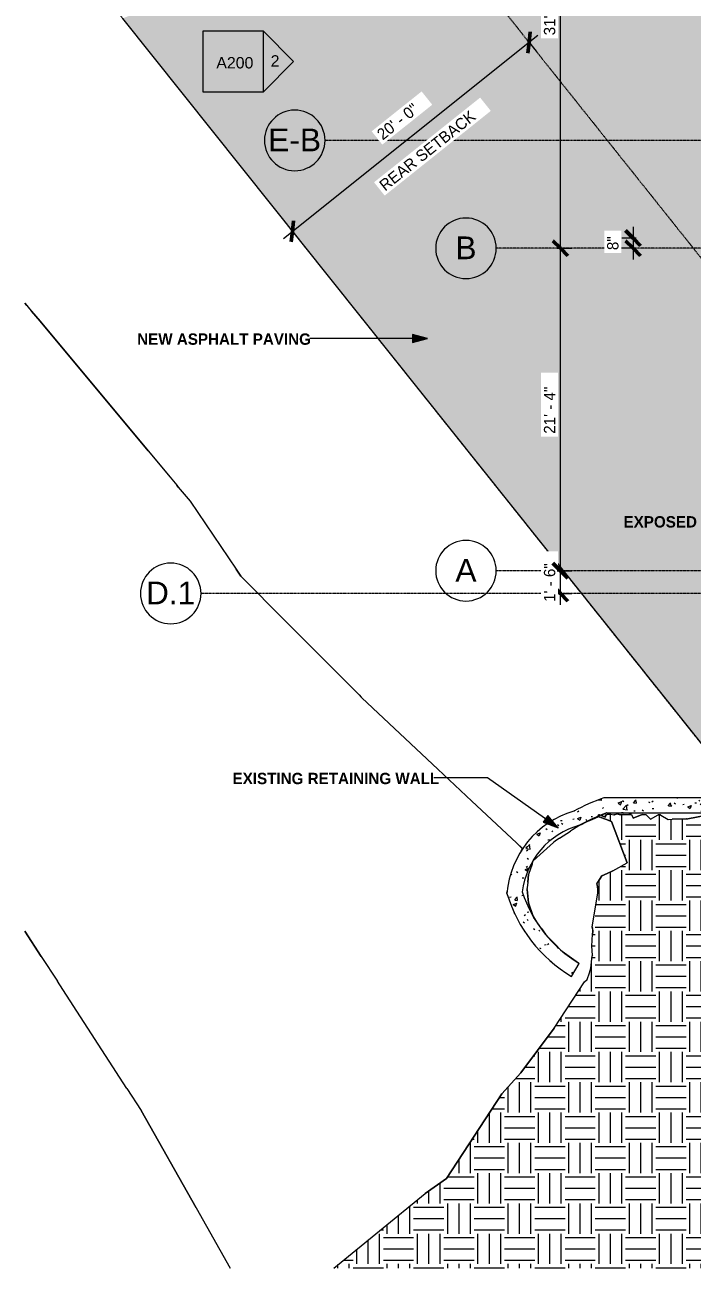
# Model space of a CAD drawing. Header units: inches. Extents: x -4139 to -1227, y 10223 to 12038.
# Drawn here: x -4124 to -3595, y 10266 to 11251 of the extents above; entities that cross this region are included whole.
import ezdxf

# ---------------------------------------------------------------- set-up
doc = ezdxf.new("R2010")
doc.units = ezdxf.units.IN
doc.header["$MEASUREMENT"] = 0
doc.linetypes.add('Double Dash 3_8_', pattern=[1, 0.375, -0.125, 0.125, -0.125, 0.125, -0.125])
doc.linetypes.add('Grid Line 1_2_', pattern=[0.875, 0.5, -0.125, 0.125, -0.125])
for name, color, linetype, lineweight in [('A-ANNO-DIMS', 211, 'Continuous', 9), ('A-ANNO-DIMS-96', 211, 'Continuous', 9), ('A-WALL-PATT', 111, 'Continuous', 20), ('C-BLDG-PADS', 91, 'Continuous', 13), ('C-PROP-LINE', 91, 'Double Dash 3_8_', 9), ('C-TOPO', 7, 'Continuous', 9), ('G-ANNO-SYMB', 111, 'Continuous', 9), ('G-ANNO-TEXT', 231, 'Continuous', 9), ('S-FNDN', 32, 'Continuous', 13), ('S-GRID', 1, 'Continuous', 9), ('S-GRID-IDEN', 1, 'Continuous', 9)]:
    doc.layers.add(name, color=color, linetype=linetype, lineweight=lineweight)
doc.styles.add('Arial', font='arial.ttf', dxfattribs={"height": 18})
doc.styles.add('Arial_1', font='arial.ttf', dxfattribs={"height": 9})
doc.styles.add('Century Gothic_1', font='', dxfattribs={"height": 9})
doc.styles.add('Century Gothic_B', font='', dxfattribs={"height": 9})
doc.styles.get('Century Gothic_1').set_extended_font_data('Century Gothic')
doc.styles.get('Century Gothic_B').set_extended_font_data('Century Gothic', bold=True)
doc.dimstyles.new('OD__1_16__Tol__', dxfattribs={"dimscale": 12, "dimtxt": 9.397514, "dimasz": 1, "dimexe": 0.75, "dimexo": 0.5, "dimgap": 0.75, "dimtad": 1, "dimdec": 4, "dimrnd": 0.0625, "dimzin": 3, "dimdsep": 46, "dimlunit": 4, "dimtxsty": 'Century Gothic_1', "dimblk1": 'OBLIQUE', "dimblk2": 'OBLIQUE', "dimsah": 1, "dimcen": 0.09, "dimdle": 0.75, "dimazin": 0, "dimtfac": 1, "dimtdec": 4, "dimtix": 1, "dimtmove": 0, "dimatfit": 3, "dimfxl": 1, "dimtvp": 1, "dimtfill": 1, "dimfrac": 2, "dimtolj": 1, "dimtzin": 0, "dimarcsym": 2})
doc.dimstyles.new('OD__1__Tol__', dxfattribs={"dimscale": 12, "dimtxt": 9.397514, "dimasz": 1, "dimexe": 0.75, "dimexo": 0.5, "dimgap": 0.125, "dimtad": 1, "dimdec": 0, "dimzin": 3, "dimdsep": 46, "dimlunit": 4, "dimtxsty": 'Century Gothic_1', "dimblk1": 'OBLIQUE', "dimblk2": 'OBLIQUE', "dimsah": 1, "dimcen": 0.09, "dimdle": 0.75, "dimazin": 0, "dimtfac": 1, "dimtdec": 4, "dimtix": 1, "dimtmove": 0, "dimatfit": 3, "dimfxl": 1, "dimtvp": 1, "dimtfill": 1, "dimfrac": 2, "dimtolj": 1, "dimtzin": 0, "dimarcsym": 2})
pattern_1 = [(50, (0, 0), (27.5427, -2.40992), [2.88, -31.68]), (355, (0, 0), (-5.327844, 28.884266), [2.304, -25.344]), (100.451, (2.295, -0.2), (22.215316, 26.47393), [2.448, -26.924]), (46.184, (0, 7.68), (40.98187, -6.35642), [4.32, -47.52]), (96.636, (3.415, 7.15), (35.89075, 37.40619), [3.671, -40.386]), (351.184, (0, 7.68), (35.89097, 37.40622), [3.456, -38.016]), (21, (3.84, 5.76), (22.921036, -15.46073), [2.88, -31.68]), (326, (3.84, 5.76), (9.34353, 27.84574), [2.304, -25.344]), (71.451, (5.75, 4.472), (32.26477, 12.38442), [2.448, -26.924]), (37.5, (0, 0), (0.466855, 12.782707), [1.267, -23.77, 1.267, -24.461, -25.44]), (37.5, (0, 0), (0.466855, 12.782707), [-50.765, 1.267, -24.173]), (7.5, (0, 0), (10.10159, 15.14509), [1.267, -13.402, 1.267, -23.194, -9.696]), (7.5, (0, 0), (10.10159, 15.14509), [-39.13, 1.267, -8.429]), (327.5, (-8.563, 0), (20.499161, -0.86578), [1.267, -8.333, 1.267, -28.685, -39.744]), (327.5, (-8.563, 0), (20.499161, -0.86578), [-39.552, 1.267, -38.477]), (317.5, (-12.403, 0), (22.39478, 3.844288), [1.267, -11.213, 1.267, -18.624, -28.224]), (317.5, (-12.403, 0), (22.39478, 3.844288), [-32.371, 1.267, -26.957])]
pattern_2 = [(0, (0, 0), (24, 24), [24, -24]), (0, (0, 9), (24, 24), [24, -24]), (0, (0, 18), (24, 24), [24, -24]), (90, (3, 21), (-24, 24), [24, -24]), (90, (12, 21), (-24, 24), [24, -24]), (90, (21, 21), (-24, 24), [24, -24])]

# ---------------------------------------------------------------- blocks, each defined once
blk = doc.blocks.new('Family - ___-1416994-FLOOR PLAN - 1ST FLOOR PLAN')
at = {"layer": 'C-PROP-LINE', "color": 8}
blk.add_line((-4124.14, 11353.16), (-3256.41, 10265.73), dxfattribs=at)
blk = doc.blocks.new('Family - ___-1442676-FLOOR PLAN - 1ST FLOOR PLAN')
at = {"layer": 'C-PROP-LINE', "color": 8}
blk.add_line((-4124.14, 11737.94), (-2969.59, 10291.07), dxfattribs=at)
blk = doc.blocks.new('Grid - Grid Head - Circle-50561-FLOOR PLAN - 1ST FLOOR PLAN')
at = {"layer": 'S-GRID-IDEN'}
for start, end in [(360, 180), (180, 360)]:
    blk.add_arc((0, 0), 0.25, start, end, dxfattribs=at)
blk = doc.blocks.new('Elevation - Detail Number-151647-FLOOR PLAN - 1ST FLOOR PLAN')
at = {"layer": 'G-ANNO-SYMB'}
for p, q in [((0.25, 0.25), (-0.25, 0.25)), ((-0.25, 0.25), (-0.25, -0.25)), ((0.25, -0.25), (0.25, 0.25)), ((-0.25, -0.25), (0.25, -0.25))]:
    blk.add_line(p, q, dxfattribs=at)
blk = doc.blocks.new('Elevation - Detail Number-151370-FLOOR PLAN - 1ST FLOOR PLAN')
at = {"layer": 'G-ANNO-SYMB'}
for p, q in [((0, 0.25), (-0.25, 0)), ((0.25, 0), (0, 0.25)), ((-0.25, 0), (0.25, 0))]:
    blk.add_line(p, q, dxfattribs=at)
blk = doc.blocks.new('DIMBLOCK18-FLOOR PLAN - 1ST FLOOR PLAN')
at = {"layer": 'A-ANNO-DIMS-96'}
for p, q in [((-3919.08, 11081.74), (-3717.41, 11242.67)), ((-3726, 11238.99), (-3718.84, 11230.02)), ((-3724.45, 11237.05), (-3726, 11238.99)), ((-3913.59, 11089.3), (-3906.43, 11080.32)), ((-3912.04, 11087.36), (-3913.59, 11089.3))]:
    blk.add_line(p, q, dxfattribs=at)
at = {"layer": 'A-ANNO-DIMS-96', "lineweight": 50}
for p, q in [((-3724.45, 11237.05), (-3723.5, 11245.48)), ((-3724.45, 11237.05), (-3725.4, 11228.62)), ((-3912.04, 11087.36), (-3911.1, 11095.79)), ((-3912.04, 11087.36), (-3912.99, 11078.93))]:
    blk.add_line(p, q, dxfattribs=at)
at = {"layer": 'A-ANNO-DIMS-96', "color": 0, "insert": (-3844.2, 11125.85), "char_height": 9, "width": 103.1042, "attachment_point": 1, "rotation": 38.58861, "line_spacing_factor": 0.984502, "style": 'Century Gothic_1', "bg_fill": 3, "box_fill_scale": 1.25, "bg_fill_color": 256, "bg_fill_true_color": 13158600, "bg_fill_transparency": 0}
blk.add_mtext('REAR SETBACK', dxfattribs=at)
at = {"layer": 'A-ANNO-DIMS-96', "color": 0, "insert": (-3846.1, 11166.25), "char_height": 9, "width": 46.1821, "attachment_point": 1, "rotation": 38.58861, "line_spacing_factor": 0.984502, "style": 'Century Gothic_1', "bg_fill": 3, "box_fill_scale": 1.25, "bg_fill_color": 256, "bg_fill_true_color": 13158600, "bg_fill_transparency": 0}
blk.add_mtext('20\' - 0"', dxfattribs=at)
blk = doc.blocks.new('_Oblique')
at = {"color": 0, "linetype": 'ByBlock', "lineweight": -2}
blk.add_line((-0.5, -0.5), (0.5, 0.5), dxfattribs=at)
blk = doc.blocks.new('DIMBLOCK22-FLOOR PLAN - 1ST FLOOR PLAN')
at = {"layer": 'A-ANNO-DIMS-96', "lineweight": 50}
for p, q in [((-3699.7, 10818.4), (-3705.7, 10824.4)), ((-3699.7, 10818.4), (-3693.7, 10812.4)), ((-3699.7, 10800.4), (-3705.7, 10806.4)), ((-3699.7, 10800.4), (-3693.7, 10794.4))]:
    blk.add_line(p, q, dxfattribs=at)
at = {"layer": 'A-ANNO-DIMS-96'}
for p, q in [((-3702.18, 10818.4), (-3690.7, 10818.4)), ((-3699.7, 10818.4), (-3702.18, 10818.4)), ((-3699.7, 10791.4), (-3699.7, 10818.4)), ((-3702.18, 10800.4), (-3690.7, 10800.4)), ((-3699.7, 10800.4), (-3702.18, 10800.4))]:
    blk.add_line(p, q, dxfattribs=at)
at = {"layer": 'A-ANNO-DIMS-96', "color": 0, "insert": (-3712.73, 10793.66), "char_height": 9, "width": 37.7691, "attachment_point": 1, "rotation": 90, "line_spacing_factor": 0.984502, "style": 'Century Gothic_1', "bg_fill": 3, "box_fill_scale": 1.25, "bg_fill_color": 256, "bg_fill_true_color": 13158600, "bg_fill_transparency": 0}
blk.add_mtext('1\' - 6"', dxfattribs=at)
blk = doc.blocks.new('DIMBLOCK23-FLOOR PLAN - 1ST FLOOR PLAN')
at = {"layer": 'A-ANNO-DIMS-96', "lineweight": 50}
for p, q in [((-3699.7, 11073.9), (-3705.7, 11079.9)), ((-3699.7, 11073.9), (-3693.7, 11067.9)), ((-3699.7, 10818.4), (-3705.7, 10824.4)), ((-3699.7, 10818.4), (-3693.7, 10812.4))]:
    blk.add_line(p, q, dxfattribs=at)
at = {"layer": 'A-ANNO-DIMS-96'}
for p, q in [((-3702.18, 11073.9), (-3690.7, 11073.9)), ((-3699.7, 11073.9), (-3702.18, 11073.9)), ((-3699.7, 10818.4), (-3699.7, 11073.9)), ((-3702.18, 10818.4), (-3690.7, 10818.4)), ((-3699.7, 10818.4), (-3702.18, 10818.4))]:
    blk.add_line(p, q, dxfattribs=at)
at = {"layer": 'A-ANNO-DIMS-96', "color": 0, "insert": (-3712.73, 10926.9), "char_height": 9, "width": 46.1821, "attachment_point": 1, "rotation": 90, "line_spacing_factor": 0.984502, "style": 'Century Gothic_1', "bg_fill": 3, "box_fill_scale": 1.25, "bg_fill_color": 256, "bg_fill_true_color": 13158600, "bg_fill_transparency": 0}
blk.add_mtext('21\' - 4"', dxfattribs=at)
blk = doc.blocks.new('DIMBLOCK24-FLOOR PLAN - 1ST FLOOR PLAN')
at = {"layer": 'A-ANNO-DIMS-96', "lineweight": 50}
for p, q in [((-3699.7, 11456.9), (-3705.7, 11462.9)), ((-3699.7, 11456.9), (-3693.7, 11450.9)), ((-3699.7, 11073.9), (-3705.7, 11079.9)), ((-3699.7, 11073.9), (-3693.7, 11067.9))]:
    blk.add_line(p, q, dxfattribs=at)
at = {"layer": 'A-ANNO-DIMS-96'}
for p, q in [((-3699.7, 11073.9), (-3699.7, 11465.9)), ((-3702.18, 11456.9), (-3690.7, 11456.9)), ((-3699.7, 11456.9), (-3702.18, 11456.9)), ((-3702.18, 11073.9), (-3690.7, 11073.9)), ((-3699.7, 11073.9), (-3702.18, 11073.9))]:
    blk.add_line(p, q, dxfattribs=at)
at = {"layer": 'A-ANNO-DIMS-96', "color": 0, "insert": (-3712.73, 11242.65), "char_height": 9, "width": 54.5951, "attachment_point": 1, "rotation": 90, "line_spacing_factor": 0.984502, "style": 'Century Gothic_1', "bg_fill": 3, "box_fill_scale": 1.25, "bg_fill_color": 256, "bg_fill_true_color": 13158600, "bg_fill_transparency": 0}
blk.add_mtext('31\' - 11"', dxfattribs=at)
blk = doc.blocks.new('DIMBLOCK26-FLOOR PLAN - 1ST FLOOR PLAN')
at = {"layer": 'A-ANNO-DIMS-96', "lineweight": 50}
for p, q in [((-3642.09, 11081.9), (-3648.09, 11087.9)), ((-3642.09, 11073.9), (-3648.09, 11079.9)), ((-3642.09, 11081.9), (-3636.09, 11075.9)), ((-3642.09, 11073.9), (-3636.09, 11067.9))]:
    blk.add_line(p, q, dxfattribs=at)
at = {"layer": 'A-ANNO-DIMS-96'}
for p, q in [((-3642.09, 11090.9), (-3642.09, 11064.9)), ((-3639.6, 11081.9), (-3651.09, 11081.9)), ((-3642.09, 11081.9), (-3639.6, 11081.9)), ((-3639.6, 11073.9), (-3651.09, 11073.9)), ((-3642.09, 11073.9), (-3639.6, 11073.9))]:
    blk.add_line(p, q, dxfattribs=at)
at = {"layer": 'A-ANNO-DIMS-96', "color": 0, "insert": (-3662.62, 11072.45), "char_height": 9, "width": 13.067, "attachment_point": 1, "rotation": 90, "line_spacing_factor": 0.984502, "style": 'Century Gothic_1', "bg_fill": 3, "box_fill_scale": 1.25, "bg_fill_color": 256, "bg_fill_true_color": 13158600, "bg_fill_transparency": 0}
blk.add_mtext('8"', dxfattribs=at)

msp = doc.modelspace()

# ---------------------------------------------------------------- hatches: boundary and pattern name
at = {"layer": 'A-WALL-PATT', "lineweight": 9}
h = msp.add_hatch(dxfattribs=at)
h.set_pattern_fill('FP_2', color=8, style=0, pattern_type=2)
h.set_pattern_definition(pattern_1)
h.paths.add_polyline_path([(-3684.47264, 10616.73397), (-3677.51933, 10620.3214), (-3670.39168, 10623.54858), (-3663.10836, 10626.40723), (-3665.18464, 10638.40503), (-3673.3136, 10635.32903), (-3681.27456, 10631.82649), (-3689.03986, 10627.90924), (-3684.86303, 10617.68921)], flags=0)
h = msp.add_hatch(dxfattribs=at)
h.set_pattern_fill('FP_2', color=8, style=0, pattern_type=2)
h.set_pattern_definition(pattern_1)
h.paths.add_polyline_path([(-3297.44748, 10626.39955), (-3295.84592, 10638.39952), (-3665.17874, 10638.40503), (-3663.10834, 10626.40709), (-3329.81669, 10626.40022)], flags=0)
h = msp.add_hatch(dxfattribs=at)
h.set_pattern_fill('FP_2', color=8, style=0, pattern_type=2)
h.set_pattern_definition(pattern_1)
h.paths.add_polyline_path([(-3742.02123, 10562.69861), (-3729.84208, 10563.92377), (-3729.00567, 10569.13225), (-3727.73165, 10574.2513), (-3726.02914, 10579.24423), (-3723.91036, 10584.07524), (-3721.39049, 10588.70969), (-3718.4876, 10593.11435), (-3715.2225, 10597.25766), (-3711.61859, 10601.1099), (-3707.70173, 10604.64346), (-3703.49998, 10607.833), (-3699.04347, 10610.65566), (-3694.36415, 10613.0912), (-3689.49557, 10615.12215), (-3684.47264, 10616.73397), (-3689.03986, 10627.90924), (-3694.6749, 10625.99391), (-3700.13856, 10623.63371), (-3705.3958, 10620.8438), (-3710.41287, 10617.64206), (-3715.15759, 10614.04905), (-3719.59952, 10610.08782), (-3723.71016, 10605.78377), (-3727.46313, 10601.16454), (-3730.83435, 10596.25974), (-3733.8022, 10591.10087), (-3736.34762, 10585.721), (-3738.4543, 10580.15467), (-3740.1087, 10574.43759), (-3741.30023, 10568.60643), (-3741.99534, 10562.9107)], flags=0)
h = msp.add_hatch(dxfattribs=at)
h.set_pattern_fill('FP_2', color=8, style=0, pattern_type=2)
h.set_pattern_definition(pattern_1)
h.paths.add_polyline_path([(-3690.77288, 10496.87309), (-3684.64699, 10507.19169), (-3690.32554, 10510.82102), (-3695.75283, 10514.81633), (-3700.90532, 10519.16027), (-3705.76064, 10523.834), (-3710.29775, 10528.81723), (-3714.49694, 10534.08835), (-3718.34, 10539.62449), (-3721.81025, 10545.40163), (-3724.89264, 10551.39469), (-3727.57379, 10557.57768), (-3729.84208, 10563.92377), (-3742.02123, 10562.69861), (-3739.78892, 10555.94278), (-3737.14065, 10549.33891), (-3734.08665, 10542.91259), (-3730.63878, 10536.68872), (-3726.81038, 10530.69141), (-3722.61628, 10524.94388), (-3718.07274, 10519.46842), (-3713.19736, 10514.28623), (-3708.00902, 10509.41739), (-3702.52783, 10504.88076), (-3696.77502, 10500.69392), (-3690.77313, 10496.87325)], flags=0)
at = {"layer": 'C-BLDG-PADS'}
h = msp.add_hatch(color=253, dxfattribs=at)
h.paths.add_polyline_path([(-3208.82825, 10614.75279), (-3208.82825, 10639.02039), (-3040.20325, 10639.02039), (-3040.20325, 10647.20789), (-3075.20325, 10647.20789), (-3075.20325, 10648.95789), (-3040.20325, 10648.95789), (-3040.20325, 10816.39539), (-3360.20325, 10816.39539), (-3360.20325, 11072.39539), (-3569.20325, 11072.39539), (-3569.20325, 11186.82801), (-3567.70325, 11186.82801), (-3567.70325, 11330.82801), (-3569.20325, 11330.82801), (-3569.20325, 11376.33289), (-3568.20325, 11376.33289), (-3568.20325, 11378.33289), (-3567.70325, 11378.33289), (-3567.70325, 11414.33289), (-3568.20325, 11414.33289), (-3568.20325, 11416.33289), (-3569.20325, 11416.33289), (-3569.20325, 11445.54168), (-4046.78991, 11256.03278), (-3553.7948, 10638.40483), (-3295.84592, 10638.39952), (-3212.32181, 10615.70215)], flags=0)
h.paths.add_polyline_path([(-3539.58911, 10623.59767), (-3289.59889, 10623.59767), (-3289.82297, 10624.32762), (-3297.44748, 10626.39955), (-3544.21574, 10626.39955), (-3541.97927, 10623.59767), (-3539.66821, 10623.59767)], flags=0)
h.paths.add_polyline_path([(-3289.59888, 10623.59767), (-3287.13683, 10623.59767), (-3289.82297, 10624.32762)], flags=0)
h.paths.add_polyline_path([(-3431.50108, 10847.02188), (-3457.50108, 10847.02188), (-3457.50108, 10919.02188), (-3397.50108, 10919.02188), (-3397.50108, 10847.02188), (-3427.50108, 10847.02188)], flags=0)
h.paths.add_polyline_path([(-3431.50108, 10937.02188), (-3457.50108, 10937.02188), (-3457.50108, 11009.02188), (-3397.50108, 11009.02188), (-3397.50108, 10937.02188), (-3427.50108, 10937.02188)], flags=0)
h.paths.add_polyline_path([(-3568.62456, 11412.58289), (-3604.20325, 11412.58289), (-3604.20325, 11414.33289), (-3568.20325, 11414.33289), (-3568.20325, 11412.58289)], flags=0)
at = {"layer": 'C-TOPO'}
h = msp.add_hatch(dxfattribs=at)
h.set_pattern_fill('FP_21', color=9, style=0, pattern_type=2)
h.set_pattern_definition(pattern_2)
h.paths.add_polyline_path([(-3879.35446, 10265.73122), (-3331.68645, 10265.73122), (-3503.2793, 10545.22192), (-3550.64758, 10622.37524), (-3551.49488, 10622.14746), (-3551.69531, 10622.17749), (-3551.75574, 10622.14746), (-3576.71997, 10624.18052), (-3579.94116, 10624.14111), (-3580.18396, 10624.11035), (-3584.86816, 10624.30957), (-3599.42505, 10621.67212), (-3599.73782, 10621.67041), (-3611.14746, 10621.6311), (-3614.11377, 10621.16748), (-3620.21411, 10624.92847), (-3620.28186, 10624.89551), (-3622.06824, 10624.89917), (-3628.26709, 10621.57213), (-3631.6626, 10624.91895), (-3634.91602, 10625.11816), (-3641.96118, 10622.18481), (-3643.22534, 10625.13574), (-3649.54578, 10625.14819), (-3652.11694, 10624.99585), (-3654.90198, 10625.67261), (-3656.76074, 10625.00537), (-3656.82495, 10625.08301), (-3656.99651, 10625.0061), (-3657.16406, 10625.04565), (-3657.22961, 10625.0061), (-3659.60266, 10625.46973), (-3662.57886, 10625.33716), (-3662.97693, 10624.94971), (-3663.79834, 10624.90063), (-3664.04077, 10623.13916), (-3667.45166, 10624.4436), (-3669.09302, 10623.70093), (-3668.4873, 10623.20947), (-3659.2196, 10619.66602), (-3646.65015, 10586.78906), (-3658.18726, 10580.69751), (-3666.77747, 10576.48169), (-3670.05725, 10571.46167), (-3670.69702, 10570.28394), (-3670.37292, 10568.07129), (-3670.11365, 10565.63525), (-3669.94849, 10562.78174), (-3674.5415, 10536.11572), (-3674.05627, 10533.82178), (-3673.99768, 10532.52319), (-3674.15442, 10529.93628), (-3674.62793, 10520.9209), (-3674.30713, 10513.77759), (-3674.37524, 10513.31689), (-3675.4303, 10503.36401), (-3678.4314, 10494.36328), (-3680.65173, 10492.63916), (-3704.69312, 10455.8833), (-3730.93542, 10420.53735), (-3745.96143, 10403.87695), (-3789.89941, 10336.70215), (-3806.97437, 10324.823), (-3813.7738, 10319.27187)], flags=0)
h = msp.add_hatch(dxfattribs=at)
h.set_pattern_fill('FP_21', color=9, style=0, pattern_type=2)
h.set_pattern_definition(pattern_2)
h.paths.add_polyline_path([(-3669.09302, 10623.70093), (-3667.45166, 10624.4436), (-3667.78569, 10624.57136), (-3669.38962, 10623.94186), (-3669.28598, 10623.85767)], flags=0)
at = {"layer": 'G-ANNO-TEXT'}
for points in [[(-3804.96616, 11002.44027), (-3816.96616, 11005.65566), (-3816.96616, 10999.22488)], [(-3701.55554, 10614.74923), (-3709.4991, 10624.30112), (-3713.21081, 10619.04963)]]:
    msp.add_hatch(color=256, dxfattribs=at).paths.add_polyline_path(points, flags=0)

# ---------------------------------------------------------------- linework, layer by layer
at = {"layer": 'C-BLDG-PADS', "color": 8, "lineweight": 9}
msp.add_line((-4046.78991, 11256.03278), (-3572.43187, 10661.74919), dxfattribs=at)
at = {"layer": 'C-TOPO', "color": 8}
for p, q in [((-4124.14163, 11030.45686), (-4122.64636, 11028.66504)), ((-4122.64636, 11028.66504), (-4124.14163, 11030.45686)), ((-4122.64636, 11028.66504), (-4120.46521, 11026.05103)), ((-4122.64636, 11028.66504), (-4120.46521, 11026.05103)), ((-4120.46521, 11026.05103), (-4118.80042, 11024.05591)), ((-4120.46521, 11026.05103), (-4118.80042, 11024.05591)), ((-4118.80042, 11024.05591), (-4112.13977, 11016.07397)), ((-4112.13977, 11016.07397), (-4118.80042, 11024.05591)), ((-4112.13977, 11016.07397), (-4026.47168, 10913.41553)), ((-4026.47168, 10913.41553), (-4112.13977, 11016.07397)), ((-4026.47168, 10913.41553), (-4009.07922, 10892.57373)), ((-4026.47168, 10913.41553), (-4009.07922, 10892.57373)), ((-4009.07922, 10892.57373), (-4003.69849, 10886.12622)), ((-4009.07922, 10892.57373), (-4003.69849, 10886.12622)), ((-4003.69849, 10886.12622), (-4002.5354, 10884.73169)), ((-4002.5354, 10884.73169), (-4003.69849, 10886.12622)), ((-4002.5354, 10884.73169), (-3993.20398, 10873.5498)), ((-4002.5354, 10884.73169), (-3993.20398, 10873.5498)), ((-3993.20398, 10873.5498), (-3956.5459, 10819.52417)), ((-3993.20398, 10873.5498), (-3956.5459, 10819.52417)), ((-3956.5459, 10819.52417), (-3952.8772, 10814.11743)), ((-3952.8772, 10814.11743), (-3956.5459, 10819.52417)), ((-3952.8772, 10814.11743), (-3946.13855, 10807.3374)), ((-3946.13855, 10807.3374), (-3952.8772, 10814.11743)), ((-3946.13855, 10807.3374), (-3924.33984, 10785.40503)), ((-3946.13855, 10807.3374), (-3924.33984, 10785.40503)), ((-3924.33984, 10785.40503), (-3906.11719, 10767.07031)), ((-3924.33984, 10785.40503), (-3906.11719, 10767.07031)), ((-3906.11719, 10767.07031), (-3885.60938, 10746.43652)), ((-3885.60938, 10746.43652), (-3906.11719, 10767.07031)), ((-3885.60938, 10746.43652), (-3859.27588, 10719.94189)), ((-3885.60938, 10746.43652), (-3859.27588, 10719.94189)), ((-3859.27588, 10719.94189), (-3857.56494, 10718.2207)), ((-3859.27588, 10719.94189), (-3857.56494, 10718.2207)), ((-3857.56494, 10718.2207), (-3856.93762, 10717.58936)), ((-3856.93762, 10717.58936), (-3857.56494, 10718.2207)), ((-3856.93762, 10717.58936), (-3796.87354, 10661.24194)), ((-3796.87354, 10661.24194), (-3856.93762, 10717.58936)), ((-3796.87354, 10661.24194), (-3769.80505, 10635.84814)), ((-3796.87354, 10661.24194), (-3769.80505, 10635.84814)), ((-3769.80505, 10635.84814), (-3734.54333, 10602.76831)), ((-3769.80505, 10635.84814), (-3734.54333, 10602.76831)), ((-3688.51282, 10628.19141), (-3688.63579, 10628.11308)), ((-3688.63579, 10628.11308), (-3688.51282, 10628.19141)), ((-3688.51282, 10628.19141), (-3688.26823, 10628.29849)), ((-3688.51282, 10628.19141), (-3688.26823, 10628.29849)), ((-3672.04102, 10622.36792), (-3675.89465, 10620.62549)), ((-3675.89465, 10620.62549), (-3672.04102, 10622.36792)), ((-3672.04102, 10622.36792), (-3669.09302, 10623.70093)), ((-3669.09302, 10623.70093), (-3672.04102, 10622.36792)), ((-3669.3175, 10624.8728), (-3669.64124, 10624.14624)), ((-3669.64124, 10624.14624), (-3669.09302, 10623.70093)), ((-3668.6748, 10624.91089), (-3669.3175, 10624.8728)), ((-3669.09302, 10623.70093), (-3668.4873, 10623.20947)), ((-3668.6748, 10624.91089), (-3667.84424, 10624.59375)), ((-3667.65674, 10622.89233), (-3668.4873, 10623.20947)), ((-3667.45166, 10624.4436), (-3667.84424, 10624.59375)), ((-3667.65674, 10622.89233), (-3663.85327, 10621.43774)), ((-3667.45166, 10624.4436), (-3666.05493, 10625.07495)), ((-3666.05493, 10625.07495), (-3667.45166, 10624.4436)), ((-3664.04077, 10623.13916), (-3667.45166, 10624.4436)), ((-3665.23865, 10625.44409), (-3666.05493, 10625.07495)), ((-3665.23865, 10625.44409), (-3666.05493, 10625.07495)), ((-3663.82727, 10626.08203), (-3665.23865, 10625.44409)), ((-3663.82727, 10626.08203), (-3665.23865, 10625.44409)), ((-3663.98877, 10623.51855), (-3664.04077, 10623.13916)), ((-3663.79834, 10624.90063), (-3663.98877, 10623.51855)), ((-3663.85327, 10621.43774), (-3659.2196, 10619.66602)), ((-3663.1084, 10626.40723), (-3663.82727, 10626.08203)), ((-3663.1084, 10626.40723), (-3663.82727, 10626.08203)), ((-3663.15564, 10624.93872), (-3663.79834, 10624.90063)), ((-3662.97693, 10624.94971), (-3663.15564, 10624.93872)), ((-3662.57886, 10625.33716), (-3662.97693, 10624.94971)), ((-3659.60266, 10625.46973), (-3662.57886, 10625.33716)), ((-3659.60266, 10625.46973), (-3657.22961, 10625.0061)), ((-3657.16406, 10625.04565), (-3657.22961, 10625.0061)), ((-3657.16406, 10625.04565), (-3656.99341, 10625.00537)), ((-3656.82495, 10625.08301), (-3656.99341, 10625.00537)), ((-3656.82495, 10625.08301), (-3656.76013, 10625.00464)), ((-3656.76013, 10625.00464), (-3654.90198, 10625.67261)), ((-3652.11694, 10624.99585), (-3654.90198, 10625.67261)), ((-3649.54578, 10625.14819), (-3652.11694, 10624.99585)), ((-3649.54578, 10625.14819), (-3645.40576, 10625.14014)), ((-3644.66895, 10625.13867), (-3645.40576, 10625.14014)), ((-3643.22534, 10625.13574), (-3644.66895, 10625.13867)), ((-3643.22534, 10625.13574), (-3641.96118, 10622.18481)), ((-3634.91602, 10625.11816), (-3641.96118, 10622.18481)), ((-3631.6626, 10624.91895), (-3634.91602, 10625.11816)), ((-3631.6626, 10624.91895), (-3628.26599, 10621.57104)), ((-3628.26599, 10621.57104), (-3622.06824, 10624.89917)), ((-3620.28186, 10624.89551), (-3622.06824, 10624.89917)), ((-3620.21411, 10624.92847), (-3620.28186, 10624.89551)), ((-3620.21411, 10624.92847), (-3619.94019, 10624.76001)), ((-3619.94019, 10624.76001), (-3614.11377, 10621.16748)), ((-3614.11377, 10621.16748), (-3611.14746, 10621.6311)), ((-3599.66602, 10621.67065), (-3611.14746, 10621.6311)), ((-3599.42505, 10621.67212), (-3599.66602, 10621.67065)), ((-3599.42505, 10621.67212), (-3598.76147, 10621.79224)), ((-3584.86816, 10624.30957), (-3598.76147, 10621.79224)), ((-3700.25098, 10606.448), (-3691.77502, 10611.96606)), ((-3700.25098, 10606.448), (-3691.77502, 10611.96606)), ((-3689.94983, 10613.15405), (-3691.77502, 10611.96606)), ((-3689.94983, 10613.15405), (-3691.77502, 10611.96606)), ((-3684.36583, 10616.78908), (-3689.94983, 10613.15405)), ((-3684.36583, 10616.78908), (-3689.94983, 10613.15405)), ((-3684.26747, 10616.83983), (-3682.98889, 10617.41821)), ((-3682.98889, 10617.41821), (-3684.26747, 10616.83983)), ((-3682.98889, 10617.41821), (-3681.29443, 10618.18433)), ((-3681.29443, 10618.18433), (-3682.98889, 10617.41821)), ((-3679.29456, 10619.08887), (-3681.29443, 10618.18433)), ((-3679.29456, 10619.08887), (-3681.29443, 10618.18433)), ((-3676.22827, 10620.47461), (-3679.29456, 10619.08887)), ((-3676.22827, 10620.47461), (-3679.29456, 10619.08887)), ((-3675.89465, 10620.62549), (-3676.22827, 10620.47461)), ((-3676.22827, 10620.47461), (-3675.89465, 10620.62549)), ((-3659.2196, 10619.66602), (-3646.65015, 10586.78906)), ((-3734.54333, 10602.76831), (-3729.56871, 10598.10112)), ((-3734.54333, 10602.76831), (-3729.75513, 10598.27637)), ((-3710.31372, 10598.32837), (-3705.0304, 10603.05176)), ((-3705.0304, 10603.05176), (-3710.31372, 10598.32837)), ((-3703.85706, 10604.10059), (-3705.0304, 10603.05176)), ((-3703.85706, 10604.10059), (-3705.0304, 10603.05176)), ((-3700.25098, 10606.448), (-3703.85706, 10604.10059)), ((-3700.25098, 10606.448), (-3703.85706, 10604.10059)), ((-3730.7737, 10596.34799), (-3729.75513, 10598.27637)), ((-3729.75513, 10598.27637), (-3730.7737, 10596.34799)), ((-3729.56861, 10598.10127), (-3729.75513, 10598.27637)), ((-3713.14124, 10595.80005), (-3721.22351, 10588.57397)), ((-3713.14124, 10595.80005), (-3721.22351, 10588.57397)), ((-3713.14124, 10595.80005), (-3710.31372, 10598.32837)), ((-3713.14124, 10595.80005), (-3710.31372, 10598.32837)), ((-3722.14636, 10585.85449), (-3724.88196, 10577.79272)), ((-3722.14636, 10585.85449), (-3724.88196, 10577.79272)), ((-3722.14636, 10585.85449), (-3721.22351, 10588.57397)), ((-3722.14636, 10585.85449), (-3721.22351, 10588.57397)), ((-3658.18726, 10580.69751), (-3646.65015, 10586.78906)), ((-3725.56494, 10571.55835), (-3726.04541, 10567.1748)), ((-3725.56494, 10571.55835), (-3726.04541, 10567.1748)), ((-3724.88196, 10577.79272), (-3725.56494, 10571.55835)), ((-3725.56494, 10571.55835), (-3724.88196, 10577.79272)), ((-3666.77747, 10576.48169), (-3670.05725, 10571.46167)), ((-3662.48254, 10578.5896), (-3666.77747, 10576.48169)), ((-3658.18726, 10580.69751), (-3662.48254, 10578.5896)), ((-3742.08105, 10562.90039), (-3741.83736, 10564.20523)), ((-3741.83736, 10564.20523), (-3742.08105, 10562.90039)), ((-3742.08105, 10562.90039), (-3742.01723, 10562.73139)), ((-3742.01723, 10562.73139), (-3742.08105, 10562.90039)), ((-3726.04541, 10567.1748), (-3726.12195, 10566.47534)), ((-3726.04541, 10567.1748), (-3726.12195, 10566.47534)), ((-3726.05786, 10565.88867), (-3726.12195, 10566.47534)), ((-3726.05786, 10565.88867), (-3726.12195, 10566.47534)), ((-3724.88562, 10555.15796), (-3726.05786, 10565.88867)), ((-3726.05786, 10565.88867), (-3724.88562, 10555.15796)), ((-3674.5415, 10536.11572), (-3669.94849, 10562.78174)), ((-3670.69702, 10570.28394), (-3670.05725, 10571.46167)), ((-3670.69702, 10570.28394), (-3670.37292, 10568.07129)), ((-3670.37292, 10568.07129), (-3670.11365, 10565.63525)), ((-3669.94849, 10562.78174), (-3670.11365, 10565.63525)), ((-3724.88562, 10555.15796), (-3721.27891, 10544.51707)), ((-3721.27891, 10544.51707), (-3724.88562, 10555.15796)), ((-3736.03857, 10546.89844), (-3736.26153, 10547.48905)), ((-3736.03857, 10546.89844), (-3736.26153, 10547.48905)), ((-3735.65896, 10546.22109), (-3736.03857, 10546.89844)), ((-3735.65896, 10546.22109), (-3736.03857, 10546.89844)), ((-3714.57678, 10534.76147), (-3720.94989, 10543.96933)), ((-3714.57678, 10534.76147), (-3720.94989, 10543.96933)), ((-4124.14163, 10532.71176), (-4111.16785, 10512.73389)), ((-4111.16785, 10512.73389), (-4124.14163, 10532.71176)), ((-3727.67578, 10531.97681), (-3727.99855, 10532.55273)), ((-3727.67578, 10531.97681), (-3727.99855, 10532.55273)), ((-3711.55559, 10530.39616), (-3714.57678, 10534.76147)), ((-3714.57678, 10534.76147), (-3711.55559, 10530.39616)), ((-3674.5415, 10536.11572), (-3674.28552, 10534.90503)), ((-3674.05627, 10533.82178), (-3674.28552, 10534.90503)), ((-3673.99768, 10532.52319), (-3674.13464, 10530.31274)), ((-3674.05627, 10533.82178), (-3673.99768, 10532.52319)), ((-3727.42536, 10531.6548), (-3727.67578, 10531.97681)), ((-3727.67578, 10531.97681), (-3727.42536, 10531.6548)), ((-3710.98459, 10529.67941), (-3707.54077, 10526.17896)), ((-3707.54077, 10526.17896), (-3710.98459, 10529.67941)), ((-3707.54077, 10526.17896), (-3703.82703, 10522.40405)), ((-3707.54077, 10526.17896), (-3703.82703, 10522.40405)), ((-3703.82703, 10522.40405), (-3699.32224, 10517.82561)), ((-3699.32224, 10517.82561), (-3703.82703, 10522.40405)), ((-3674.62793, 10520.9209), (-3674.13464, 10530.31274)), ((-4111.16785, 10512.73389), (-4098.39185, 10493.06104)), ((-4111.16785, 10512.73389), (-4098.39185, 10493.06104)), ((-3717.18018, 10518.47021), (-3717.40123, 10518.75466)), ((-3717.18018, 10518.47021), (-3717.40123, 10518.75466)), ((-3717.18018, 10518.47021), (-3716.73721, 10518.04885)), ((-3717.18018, 10518.47021), (-3716.73721, 10518.04885)), ((-3698.37351, 10517.02577), (-3685.23999, 10507.61646)), ((-3698.37351, 10517.02577), (-3685.23999, 10507.61646)), ((-3675.4303, 10503.36401), (-3674.37524, 10513.31689)), ((-3674.30713, 10513.77759), (-3674.62793, 10520.9209)), ((-3674.30713, 10513.77759), (-3674.37524, 10513.31689)), ((-3705.34807, 10507.215), (-3704.78687, 10506.68115)), ((-3705.34807, 10507.215), (-3704.78687, 10506.68115)), ((-3704.78687, 10506.68115), (-3704.2443, 10506.30144)), ((-3704.2443, 10506.30144), (-3704.78687, 10506.68115)), ((-3684.64709, 10507.19165), (-3685.23999, 10507.61646)), ((-3684.64709, 10507.19165), (-3685.23999, 10507.61646)), ((-3676.61682, 10499.80518), (-3675.4303, 10503.36401)), ((-4094.11816, 10486.47949), (-4098.39185, 10493.06104)), ((-4094.11816, 10486.47949), (-4098.39185, 10493.06104)), ((-3680.65173, 10492.63916), (-3678.4314, 10494.36328)), ((-3678.4314, 10494.36328), (-3676.61682, 10499.80518)), ((-4043.18848, 10408.05469), (-4094.11816, 10486.47949)), ((-4043.18848, 10408.05469), (-4094.11816, 10486.47949)), ((-3704.69312, 10455.8833), (-3680.65173, 10492.63916)), ((-3704.69312, 10455.8833), (-3730.93542, 10420.53735)), ((-3730.93542, 10420.53735), (-3745.96143, 10403.87695)), ((-4043.18848, 10408.05469), (-4031.8418, 10390.58276)), ((-4043.18848, 10408.05469), (-4031.8418, 10390.58276)), ((-3745.96143, 10403.87695), (-3789.89941, 10336.70215)), ((-3988.39563, 10313.48657), (-4031.8418, 10390.58276)), ((-4031.8418, 10390.58276), (-3988.39563, 10313.48657)), ((-3789.89941, 10336.70215), (-3806.97437, 10324.823)), ((-3879.35446, 10265.73122), (-3806.97437, 10324.823)), ((-3988.39563, 10313.48657), (-3961.48385, 10265.73122)), ((-3988.39563, 10313.48657), (-3961.48385, 10265.73122))]:
    msp.add_line(p, q, dxfattribs=at)
at = {"layer": 'C-TOPO'}
for p, q in [((-3669.64124, 10624.14624), (-3669.3175, 10624.8728)), ((-3669.09302, 10623.70093), (-3669.64124, 10624.14624)), ((-3669.3175, 10624.8728), (-3668.6748, 10624.91089)), ((-3668.4873, 10623.20947), (-3669.09302, 10623.70093)), ((-3668.6748, 10624.91089), (-3667.84424, 10624.59375)), ((-3667.65674, 10622.89233), (-3668.4873, 10623.20947)), ((-3667.84424, 10624.59375), (-3667.45166, 10624.4436)), ((-3663.85327, 10621.43774), (-3667.65674, 10622.89233)), ((-3667.45166, 10624.4436), (-3664.04077, 10623.13916)), ((-3664.04077, 10623.13916), (-3663.98877, 10623.51855)), ((-3663.98877, 10623.51855), (-3663.79834, 10624.90063)), ((-3659.2196, 10619.66602), (-3663.85327, 10621.43774)), ((-3663.79834, 10624.90063), (-3663.15564, 10624.93872)), ((-3663.15564, 10624.93872), (-3662.97693, 10624.94971)), ((-3662.97693, 10624.94971), (-3662.57886, 10625.33716)), ((-3662.57886, 10625.33716), (-3659.60266, 10625.46973)), ((-3659.60266, 10625.46973), (-3657.22961, 10625.0061)), ((-3657.22961, 10625.0061), (-3657.16406, 10625.04565)), ((-3657.16406, 10625.04565), (-3656.99341, 10625.00537)), ((-3656.99341, 10625.00537), (-3656.82495, 10625.08301)), ((-3656.82495, 10625.08301), (-3656.76013, 10625.00464)), ((-3656.76013, 10625.00464), (-3654.90198, 10625.67261)), ((-3654.90198, 10625.67261), (-3652.11694, 10624.99585)), ((-3652.11694, 10624.99585), (-3649.54578, 10625.14819)), ((-3649.54578, 10625.14819), (-3645.40576, 10625.14014)), ((-3645.40576, 10625.14014), (-3644.66895, 10625.13867)), ((-3644.66895, 10625.13867), (-3643.22534, 10625.13574)), ((-3643.22534, 10625.13574), (-3641.96118, 10622.18481)), ((-3641.96118, 10622.18481), (-3634.91602, 10625.11816)), ((-3634.91602, 10625.11816), (-3631.6626, 10624.91895)), ((-3631.6626, 10624.91895), (-3628.26599, 10621.57104)), ((-3628.26599, 10621.57104), (-3622.06824, 10624.89917)), ((-3622.06824, 10624.89917), (-3620.28186, 10624.89551)), ((-3620.28186, 10624.89551), (-3620.21411, 10624.92847)), ((-3620.21411, 10624.92847), (-3619.94019, 10624.76001)), ((-3619.94019, 10624.76001), (-3614.11377, 10621.16748)), ((-3614.11377, 10621.16748), (-3611.14746, 10621.6311)), ((-3611.14746, 10621.6311), (-3599.66602, 10621.67065)), ((-3599.66602, 10621.67065), (-3599.42505, 10621.67212)), ((-3599.42505, 10621.67212), (-3598.76147, 10621.79224)), ((-3598.76147, 10621.79224), (-3584.86816, 10624.30957)), ((-3646.65015, 10586.78906), (-3659.2196, 10619.66602)), ((-3658.18726, 10580.69751), (-3646.65015, 10586.78906)), ((-3670.05725, 10571.46167), (-3666.77747, 10576.48169)), ((-3666.77747, 10576.48169), (-3662.48254, 10578.5896)), ((-3662.48254, 10578.5896), (-3658.18726, 10580.69751)), ((-3674.5415, 10536.11572), (-3669.94849, 10562.78174)), ((-3670.69702, 10570.28394), (-3670.05725, 10571.46167)), ((-3670.37292, 10568.07129), (-3670.69702, 10570.28394)), ((-3670.11365, 10565.63525), (-3670.37292, 10568.07129)), ((-3669.94849, 10562.78174), (-3670.11365, 10565.63525)), ((-3674.28552, 10534.90503), (-3674.5415, 10536.11572)), ((-3674.05627, 10533.82178), (-3674.28552, 10534.90503)), ((-3674.13464, 10530.31274), (-3673.99768, 10532.52319)), ((-3673.99768, 10532.52319), (-3674.05627, 10533.82178)), ((-3674.62793, 10520.9209), (-3674.13464, 10530.31274)), ((-3675.4303, 10503.36401), (-3674.37524, 10513.31689)), ((-3674.30713, 10513.77759), (-3674.62793, 10520.9209)), ((-3674.37524, 10513.31689), (-3674.30713, 10513.77759)), ((-3676.61682, 10499.80518), (-3675.4303, 10503.36401)), ((-3680.65173, 10492.63916), (-3678.4314, 10494.36328)), ((-3678.4314, 10494.36328), (-3676.61682, 10499.80518)), ((-3704.69312, 10455.8833), (-3680.65173, 10492.63916)), ((-3730.93542, 10420.53735), (-3704.69312, 10455.8833)), ((-3745.96143, 10403.87695), (-3730.93542, 10420.53735)), ((-3789.89941, 10336.70215), (-3745.96143, 10403.87695)), ((-3806.97437, 10324.823), (-3789.89941, 10336.70215)), ((-3879.35446, 10265.73122), (-3806.97437, 10324.823))]:
    msp.add_line(p, q, dxfattribs=at)
at = {"layer": 'G-ANNO-TEXT'}
for p, q in [((-3804.96616, 11002.44027), (-3816.96616, 11005.65566)), ((-3816.96616, 11005.65566), (-3816.96616, 10999.22488)), ((-3804.96616, 11002.44027), (-3898.36748, 11002.44027)), ((-3816.96616, 10999.22488), (-3804.96616, 11002.44027)), ((-3757.45043, 10654.2553), (-3800.01908, 10654.2553)), ((-3701.55554, 10614.74923), (-3757.45043, 10654.2553)), ((-3709.4991, 10624.30112), (-3713.21081, 10619.04963)), ((-3701.55554, 10614.74923), (-3709.4991, 10624.30112)), ((-3713.21081, 10619.04963), (-3701.55554, 10614.74923))]:
    msp.add_line(p, q, dxfattribs=at)
at = {"layer": 'S-FNDN', "lineweight": 9}
for p, q in [((-3295.84592, 10638.39952), (-3665.1791, 10638.40713)), ((-3663.10834, 10626.40709), (-3297.44748, 10626.39955)), ((-3690.77288, 10496.87309), (-3684.64699, 10507.19169))]:
    msp.add_line(p, q, dxfattribs=at)
for centre, radius, start, end in [((-3610.88344, 10482.63232), 164.96609, 109.21611526, 118.27946963), ((-3667.96503, 10556.6586), 74.3021, 106.47739777, 175.33728661), ((-3610.88344, 10482.63232), 152.96609, 109.96310077, 118.75607894), ((-3667.96503, 10556.6586), 62.3021, 105.36461308, 173.30339492), ((-3632.41786, 10595.16771), 114.31159, 196.50148847, 239.30346873), ((-3632.41786, 10595.16771), 102.31159, 197.78104169, 239.30346873)]:
    msp.add_arc(centre, radius, start, end, dxfattribs=at)
at = {"layer": 'S-GRID', "linetype": 'Grid Line 1_2_'}
for p, q in [((-1362.80331, 11159.39539), (-3886.22241, 11159.39539)), ((-1362.80331, 11073.89539), (-3750.49332, 11073.89539)), ((-1362.80331, 10818.39539), (-3750.49332, 10818.39539)), ((-1362.80331, 10800.39539), (-3984.51333, 10800.39539))]:
    msp.add_line(p, q, dxfattribs=at)

# ---------------------------------------------------------------- block references
at = {"layer": 'C-PROP-LINE', "color": 8}
for name in ['Family - ___-1416994-FLOOR PLAN - 1ST FLOOR PLAN', 'Family - ___-1442676-FLOOR PLAN - 1ST FLOOR PLAN']:
    msp.add_blockref(name, (0, 0), dxfattribs=at)
at = {"layer": 'G-ANNO-SYMB', "xscale": 95.99999999999994, "yscale": 95.99999999999994, "zscale": 95.99999999999994}
msp.add_blockref('Elevation - Detail Number-151647-FLOOR PLAN - 1ST FLOOR PLAN', (-3959.11153, 11221.89639), dxfattribs=at)
at = {"layer": 'G-ANNO-SYMB', "extrusion": (0, 0, -1), "xscale": 95.99999999999994, "yscale": 95.99999999999994, "zscale": 95.99999999999994, "rotation": 90.00000000000001}
msp.add_blockref('Elevation - Detail Number-151370-FLOOR PLAN - 1ST FLOOR PLAN', (3935.11153, 11221.89639), dxfattribs=at)
at = {"layer": 'S-GRID-IDEN', "xscale": 95.99999999999994, "yscale": 95.99999999999994, "zscale": 95.99999999999994}
for p, rotation in [((-3910.22241, 11159.39539), 89.9999999999996), ((-3774.49332, 10818.39539), 89.99999999999962), ((-4008.51333, 10800.39539), 89.99999999999962)]:
    msp.add_blockref('Grid - Grid Head - Circle-50561-FLOOR PLAN - 1ST FLOOR PLAN', p, dxfattribs=dict(at, rotation=rotation))

# ---------------------------------------------------------------- texts
at = {"layer": 'G-ANNO-SYMB', "char_height": 9, "attachment_point": 1, "style": 'Arial_1'}
for s, insert, width in [('A200', (-3972.3864, 11225.44933), 35.754), ('2', (-3929.28414, 11226.92107), 8.484)]:
    msp.add_mtext(s, dxfattribs=dict(at, insert=insert, width=width))
at = {"layer": 'G-ANNO-TEXT', "char_height": 9, "attachment_point": 1, "style": 'Century Gothic_B'}
for s, insert, width in [('NEW ASPHALT PAVING', (-4035.11079, 11006.44263), 165.741), ('EXPOSED TRASH BIN', (-3649.60697, 10861.64228), 146.955), ('EXISTING RETAINING WALL', (-3959.51514, 10658.25767), 193.314)]:
    msp.add_mtext(s, dxfattribs=dict(at, insert=insert, width=width))
at = {"layer": 'S-GRID-IDEN', "char_height": 18, "attachment_point": 1, "style": 'Arial'}
for s, insert, width in [('E-B', (-3931.25247, 11168.77621), 50.904), ('A', (-3782.89976, 10827.77621), 20.301), ('D.1', (-4028.16387, 10809.77621), 47.571)]:
    msp.add_mtext(s, dxfattribs=dict(at, insert=insert, width=width))

# ---------------------------------------------------------------- next in the draw order: dimensions: what is measured, and where the dimension line sits
at = {"layer": 'A-ANNO-DIMS'}
dim = msp.add_linear_dim(base=(-3724.44853, 11237.05161), p1=(-3917.33568, 11093.99026), p2=(-3729.74101, 11243.68408), angle=38.58861116, text='<>\\XREAR SETBACK', dimstyle='OD__1_16__Tol__', override={"dimpost": '<>', "dimfxl": 240}, dxfattribs=at)
dim.commit()
dim.dimension.update_dxf_attribs({"geometry": 'DIMBLOCK18-FLOOR PLAN - 1ST FLOOR PLAN', "text_midpoint": (-3818.24587, 11162.2047)})
for base, p1, p2, dimstyle, override, picture, middle in [((-3642.08577, 11073.89539), (-3633.60049, 11081.89539), (-3633.60049, 11073.89539), 'OD__1_16__Tol__', {"dimpost": '<>', "dimfxl": 8}, 'DIMBLOCK26-FLOOR PLAN - 1ST FLOOR PLAN', (-3655.81215, 11077.89539)), ((-3699.69822, 10818.39539), (-3708.1835, 10800.39539), (-3708.1835, 10818.39539), 'OD__1__Tol__', {"dimpost": '<>', "dimfxl": 18}, 'DIMBLOCK22-FLOOR PLAN - 1ST FLOOR PLAN', (-3705.9246, 10809.39539))]:
    dim = msp.add_linear_dim(base=base, p1=p1, p2=p2, angle=90, dimstyle=dimstyle, override=override, dxfattribs=at)
    dim.commit()
    dim.dimension.update_dxf_attribs({"geometry": picture, "text_midpoint": middle})

# ---------------------------------------------------------------- next in the draw order: block references
at = {"layer": 'S-GRID-IDEN', "xscale": 95.99999999999994, "yscale": 95.99999999999994, "zscale": 95.99999999999994, "rotation": 89.99999999999962}
msp.add_blockref('Grid - Grid Head - Circle-50561-FLOOR PLAN - 1ST FLOOR PLAN', (-3774.49332, 11073.89539), dxfattribs=at)

# ---------------------------------------------------------------- next in the draw order: texts
at = {"layer": 'S-GRID-IDEN', "insert": (-3782.89976, 11083.27621), "char_height": 18, "width": 20.301, "attachment_point": 1, "style": 'Arial'}
msp.add_mtext('B', dxfattribs=at)

# ---------------------------------------------------------------- next in the draw order: dimensions: what is measured, and where the dimension line sits
at = {"layer": 'A-ANNO-DIMS'}
dim = msp.add_linear_dim(base=(-3699.6982231844, 11073.8953901394), p1=(-3708.1835045586, 10818.3953901394), p2=(-3708.1835045586, 11073.8953901394), angle=90, dimstyle='OD__1__Tol__', override={"dimpost": '<>', "dimfxl": 255.5}, dxfattribs=at)
dim.commit()
dim.dimension.update_dxf_attribs({"geometry": 'DIMBLOCK23-FLOOR PLAN - 1ST FLOOR PLAN', "text_midpoint": (-3705.8114115258, 10946.1453901394)})

# ---------------------------------------------------------------- next in the draw order: dimensions: what is measured, and where the dimension line sits
dim = msp.add_linear_dim(base=(-3699.69822, 11456.89539), p1=(-3708.1835, 11073.89539), p2=(-3708.1835, 11456.89539), angle=90, dimstyle='OD__1__Tol__', override={"dimpost": '<>', "dimfxl": 383}, dxfattribs=at)
dim.commit()
dim.dimension.update_dxf_attribs({"geometry": 'DIMBLOCK24-FLOOR PLAN - 1ST FLOOR PLAN', "text_midpoint": (-3705.9246, 11265.39539)})

doc.saveas('drawing.dxf')
